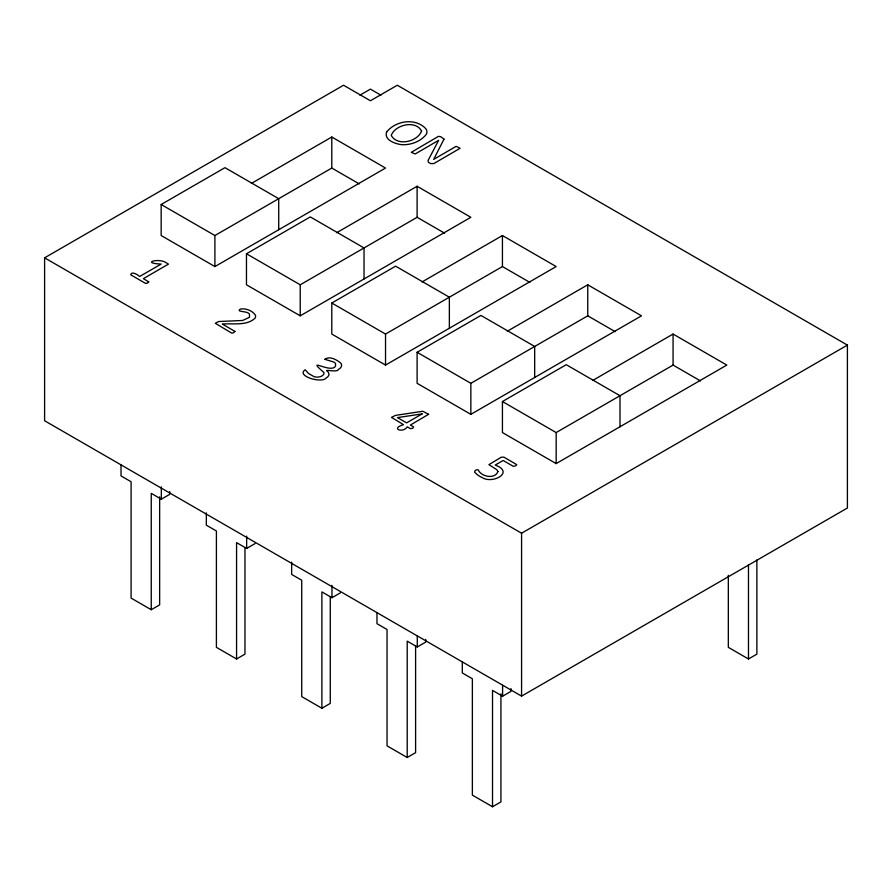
<?xml version="1.0" encoding="UTF-8"?>
<svg xmlns="http://www.w3.org/2000/svg" width="892" height="892" viewBox="0 0 892 892"><rect width="100%" height="100%" fill="white"/><g stroke="black" fill="none" stroke-linecap="round" stroke-linejoin="round"><path stroke-width="1.34" d="M44.6 257.833L343.554 85.242L370.425 100.751L397.297 85.242L847.4 345.104L847.4 508.005L521.575 696.117L44.6 420.745L44.6 257.833L521.575 533.215L847.4 345.104M251.377 183.44L331.791 137.022L385.534 168.053L214.905 266.563L161.162 235.533L161.162 204.502L224.974 167.663L278.717 198.693L278.717 229.712M359.911 95.188L370.425 89.122L380.94 95.188M161.162 204.502L214.905 235.533L331.791 168.053L359.264 183.908M336.697 232.7L417.11 186.272L470.853 217.302L300.225 315.824L246.471 284.793L246.471 253.763L310.293 216.912L364.036 247.943L364.036 278.973M246.471 253.763L300.225 284.793L417.11 217.302L444.584 233.169M422.016 281.961L502.43 235.533L556.173 266.563L385.534 365.084L331.791 334.054L331.791 303.024L395.613 266.173L449.356 297.203L449.356 328.234M331.791 303.024L385.534 334.054L502.43 266.563L529.904 282.418M159.646 496.833L159.646 604.876L151.25 609.727L151.25 493.365L161.329 499.185L169.725 494.335L169.725 491.603M507.336 331.222L587.75 284.793L641.493 315.824L470.853 414.334L417.11 383.315L417.11 352.284L480.933 315.433L534.676 346.464L534.676 377.494M417.11 352.284L470.853 383.315L587.75 315.824L615.224 331.679M244.965 547.476L244.965 654.137L236.57 658.987L236.57 542.626L246.649 548.446L255.045 543.596M592.656 380.483L673.07 334.054L726.813 365.084L556.173 463.595L502.43 432.564L502.43 401.534L566.253 364.694L619.996 395.725L619.996 426.755M502.43 401.534L556.173 432.564L673.07 365.084L700.532 380.94M330.285 596.737L330.285 703.398L321.889 708.248L321.889 591.887L331.958 597.707L340.365 592.857M415.605 645.986L415.605 752.658L407.209 757.498L407.209 641.147L417.278 646.956L425.674 642.117L425.674 639.374M500.925 693.864L500.925 801.908L492.518 806.758L492.518 690.397L502.597 696.217L510.993 691.367L510.993 688.635M728.329 575.318L728.329 647.347L748.477 658.987L756.873 654.137L756.873 559.942M151.25 609.727L131.091 598.097L131.091 481.736L121.022 475.915L121.022 464.966M236.57 658.987L216.41 647.347L216.41 530.985L206.331 525.176L206.331 512.855M321.889 708.248L301.73 696.607L301.73 580.246L291.651 574.426L291.651 562.105M407.209 757.498L387.05 745.868L387.05 629.507L376.97 623.686L376.97 612.737M492.518 806.758L472.37 795.129L472.37 678.767L462.29 672.947L462.29 661.998M748.477 564.792L748.477 658.987M673.07 334.054L673.07 365.084M587.75 284.793L587.75 315.824M556.173 432.564L556.173 463.595M521.575 533.215L521.575 696.117M502.43 235.533L502.43 266.563M502.597 685.268L502.597 696.217M470.853 383.315L470.853 414.334M417.278 636.007L417.278 646.956M417.11 186.272L417.11 217.302M385.534 334.054L385.534 365.084M331.958 585.386L331.958 597.707M331.791 137.022L331.791 168.053M300.225 284.793L300.225 315.824M246.649 536.125L246.649 548.446M214.905 235.533L214.905 266.563M161.329 486.865L161.329 499.185M497.937 471.5C495.25 479.082 483.018 477.086 479.037 471.322C478.536 467.531 471.957 471.31 475.86 473.351A23.326 13.469 0 0 0 482.226 477.577C492.284 484.311 515.152 472.425 495.205 465.055L503.144 460.473L513.257 466.315L515.721 465.814L516.747 464.654L503.969 457.161L501.237 457.228L488.883 464.665L496.721 469.605L497.937 471.5M444.004 139.13L433.668 159.389L456.147 146.333L460.105 148.284L433.802 163.582L430.524 163.559L428.372 162.177L428.048 160.493L438.652 140.323L415.193 153.97L411.301 152.32L438.407 136.364L440.737 136.699L444.004 139.13M234.942 331.423L233.225 332.95L231.53 333.028L215.295 323.272L218.596 321.533L242.535 320.496L249.437 317.351L249.504 314.519C248.89 310.594 234.908 312.445 240.472 309C245.757 308.186 252.325 310.539 255.346 315.088A9.143 5.285 0 0 1 254.778 318.5C246.036 326.115 232.99 323.082 222.387 324.064L234.942 331.423M324.866 359.331L333.831 362.041L335.537 363.423L335.526 366.088C331.099 374.172 304.495 355.663 324.008 372.577L323.763 374.361L322.09 375.889A6.634 3.836 0 0 1 313.995 376.625L308.599 373.536L305.209 369.779C295.609 375.989 322.068 383.783 326.282 377.907A9.031 5.218 0 0 0 328.981 374.216L328.345 372.165C321.466 367.738 337.299 373.48 338.637 369.266C341.034 368.24 342.851 365.096 340.632 362.966C336.685 359.788 329.627 355.607 324.866 359.331M148.741 281.861L147.002 283.322L145.496 283.355L130.711 274.814C131.47 270.689 138.07 274.903 139.631 276.487L161.151 264.065C141.27 263.185 157.193 258.011 165.198 262.125L168.443 264.121L143.389 278.661L148.741 281.861M421.548 131.024C417.735 141.716 397.274 146.689 391.242 135.383C395.123 124.769 415.527 119.695 421.548 131.024M386.626 131.971C383.705 140.144 395.569 143.946 401.757 144.694C410.777 145.162 420.556 141.627 426.22 134.424A13.982 8.073 0 0 0 425.774 128.671C415.326 117.51 395.691 120.676 386.626 131.971M428.595 414.312L410.376 425.049L413.565 426.889L412.84 428.26L410.454 428.684L407.265 426.833C403.162 433.49 389.904 428.706 403.507 424.67L391.488 417.378L395.535 415.371L422.819 411.268L428.595 414.312M422.139 413.91L406.607 422.875L397.464 417.601L422.139 413.91"/></g></svg>
